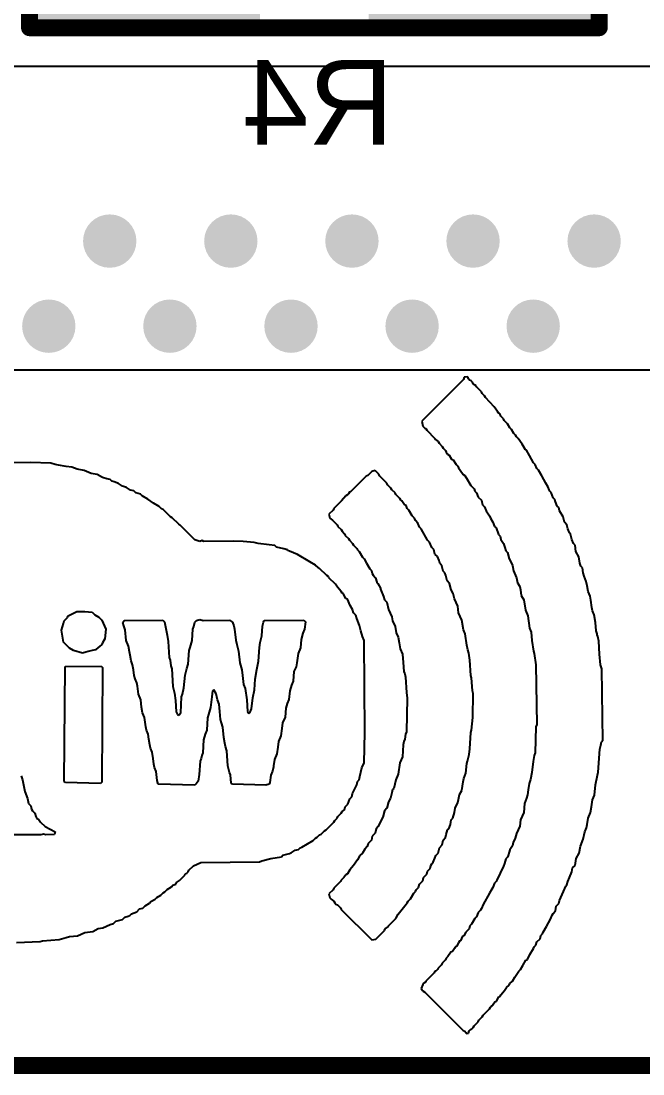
# Model space of a CAD drawing. Header units: millimetres. Extents: x -0.24 to 4.31, y -0.01 to 3.37.
# Drawn here: x 1.0029 to 1.1863, y -0.0065 to 0.304 of the extents above; entities that cross this region are included whole.
import ezdxf

# ---------------------------------------------------------------- set-up
doc = ezdxf.new("R2010")
doc.units = ezdxf.units.MM
doc.header["$MEASUREMENT"] = 0
for name, color, linetype in [('BottomLayer', 5, 'Continuous'), ('BottomOverlay', 54, 'Continuous'), ('BottomPaste', 16, 'Continuous'), ('BottomSolder', 6, 'Continuous'), ('Mechanical2', 216, 'Continuous'), ('MidLayer1', 16, 'Continuous'), ('MidLayer2', 76, 'Continuous'), ('TopLayer', 1, 'Continuous'), ('ViaHoleLayer', 16, 'Continuous')]:
    doc.layers.add(name, color=color, linetype=linetype)
doc.styles.add('Arial', font='', dxfattribs={"height": 0.2})
doc.styles.get('Arial').set_extended_font_data('Arial')

# ---------------------------------------------------------------- blocks, each defined once
blk = doc.blocks.new('R___1206_B_29')
at = {"layer": 'BottomLayer'}
for points in [[(-0.08, 0.035), (-0.02, 0.035), (-0.02, -0.035), (-0.08, -0.035)], [(0.02, 0.035), (0.08, 0.035), (0.08, -0.035), (0.02, -0.035)]]:
    blk.add_hatch(color=5, dxfattribs=at).paths.add_polyline_path(points)
at = {"layer": 'BottomPaste'}
for points in [[(-0.08, 0.035), (-0.02, 0.035), (-0.02, -0.035), (-0.08, -0.035)], [(0.02, 0.035), (0.08, 0.035), (0.08, -0.035), (0.02, -0.035)]]:
    blk.add_hatch(color=16, dxfattribs=at).paths.add_polyline_path(points)
at = {"layer": 'BottomSolder'}
for points in [[(-0.084, 0.039), (-0.016, 0.039), (-0.016, -0.039), (-0.084, -0.039)], [(0.016, 0.039), (0.084, 0.039), (0.084, -0.039), (0.016, -0.039)]]:
    blk.add_hatch(color=6, dxfattribs=at).paths.add_polyline_path(points)
at = {"layer": 'BottomOverlay', "const_width": 0.005}
for points in [[(-0.084, -0.039), (-0.084, 0.039)], [(-0.084, 0.039), (0.084, 0.039)], [(0.084, -0.039), (0.084, 0.039)], [(-0.084, -0.039), (0.084, -0.039)]]:
    blk.add_lwpolyline(points, dxfattribs=at)
at = {"layer": 'BottomOverlay', "const_width": 0.0025}
for points in [[(-0.08525, 0.039, 1), (-0.08275, 0.039, 1)], [(-0.08525, 0.039, 1), (-0.08275, 0.039, 1)], [(0.08275, 0.039, 1), (0.08525, 0.039, 1)], [(0.08275, 0.039, 1), (0.08525, 0.039, 1)], [(-0.08525, -0.039, 1), (-0.08275, -0.039, 1)], [(-0.08525, -0.039, 1), (-0.08275, -0.039, 1)], [(0.08275, -0.039, 1), (0.08525, -0.039, 1)], [(0.08275, -0.039, 1), (0.08525, -0.039, 1)]]:
    blk.add_lwpolyline(points, format="xyb", close=True, dxfattribs=at)

msp = doc.modelspace()

# ---------------------------------------------------------------- hatches: boundary and pattern name
at = {"layer": 'BottomLayer'}
h = msp.add_hatch(color=5, dxfattribs=at)
edge = h.paths.add_edge_path()
edge.add_arc((1.02908, 0.23909), 0.00787, 0, 360)
h = msp.add_hatch(color=5, dxfattribs=at)
edge = h.paths.add_edge_path()
edge.add_arc((1.06479, 0.23909), 0.00787, 0, 360)
h = msp.add_hatch(color=5, dxfattribs=at)
edge = h.paths.add_edge_path()
edge.add_arc((1.1005, 0.23909), 0.00787, 0, 360)
h = msp.add_hatch(color=5, dxfattribs=at)
edge = h.paths.add_edge_path()
edge.add_arc((1.13622, 0.23909), 0.00787, 0, 360)
h = msp.add_hatch(color=5, dxfattribs=at)
edge = h.paths.add_edge_path()
edge.add_arc((1.17193, 0.23909), 0.00787, 0, 360)
h = msp.add_hatch(color=5, dxfattribs=at)
edge = h.paths.add_edge_path()
edge.add_arc((1.01111, 0.214), 0.00787, 0, 360)
h = msp.add_hatch(color=5, dxfattribs=at)
edge = h.paths.add_edge_path()
edge.add_arc((1.04682, 0.214), 0.00787, 0, 360)
h = msp.add_hatch(color=5, dxfattribs=at)
edge = h.paths.add_edge_path()
edge.add_arc((1.08253, 0.214), 0.00787, 0, 360)
h = msp.add_hatch(color=5, dxfattribs=at)
edge = h.paths.add_edge_path()
edge.add_arc((1.11825, 0.214), 0.00787, 0, 360)
h = msp.add_hatch(color=5, dxfattribs=at)
edge = h.paths.add_edge_path()
edge.add_arc((1.15396, 0.214), 0.00787, 0, 360)
at = {"layer": 'MidLayer1'}
h = msp.add_hatch(color=16, dxfattribs=at)
edge = h.paths.add_edge_path()
edge.add_arc((1.02908, 0.23909), 0.00787, 0, 360)
h = msp.add_hatch(color=16, dxfattribs=at)
edge = h.paths.add_edge_path()
edge.add_arc((1.06479, 0.23909), 0.00787, 0, 360)
h = msp.add_hatch(color=16, dxfattribs=at)
edge = h.paths.add_edge_path()
edge.add_arc((1.1005, 0.23909), 0.00787, 0, 360)
h = msp.add_hatch(color=16, dxfattribs=at)
edge = h.paths.add_edge_path()
edge.add_arc((1.13622, 0.23909), 0.00787, 0, 360)
h = msp.add_hatch(color=16, dxfattribs=at)
edge = h.paths.add_edge_path()
edge.add_arc((1.17193, 0.23909), 0.00787, 0, 360)
h = msp.add_hatch(color=16, dxfattribs=at)
edge = h.paths.add_edge_path()
edge.add_arc((1.01111, 0.214), 0.00787, 0, 360)
h = msp.add_hatch(color=16, dxfattribs=at)
edge = h.paths.add_edge_path()
edge.add_arc((1.04682, 0.214), 0.00787, 0, 360)
h = msp.add_hatch(color=16, dxfattribs=at)
edge = h.paths.add_edge_path()
edge.add_arc((1.08253, 0.214), 0.00787, 0, 360)
h = msp.add_hatch(color=16, dxfattribs=at)
edge = h.paths.add_edge_path()
edge.add_arc((1.11825, 0.214), 0.00787, 0, 360)
h = msp.add_hatch(color=16, dxfattribs=at)
edge = h.paths.add_edge_path()
edge.add_arc((1.15396, 0.214), 0.00787, 0, 360)
at = {"layer": 'MidLayer2'}
h = msp.add_hatch(color=76, dxfattribs=at)
edge = h.paths.add_edge_path()
edge.add_arc((1.02908, 0.23909), 0.00787, 0, 360)
h = msp.add_hatch(color=76, dxfattribs=at)
edge = h.paths.add_edge_path()
edge.add_arc((1.06479, 0.23909), 0.00787, 0, 360)
h = msp.add_hatch(color=76, dxfattribs=at)
edge = h.paths.add_edge_path()
edge.add_arc((1.1005, 0.23909), 0.00787, 0, 360)
h = msp.add_hatch(color=76, dxfattribs=at)
edge = h.paths.add_edge_path()
edge.add_arc((1.13622, 0.23909), 0.00787, 0, 360)
h = msp.add_hatch(color=76, dxfattribs=at)
edge = h.paths.add_edge_path()
edge.add_arc((1.17193, 0.23909), 0.00787, 0, 360)
h = msp.add_hatch(color=76, dxfattribs=at)
edge = h.paths.add_edge_path()
edge.add_arc((1.01111, 0.214), 0.00787, 0, 360)
h = msp.add_hatch(color=76, dxfattribs=at)
edge = h.paths.add_edge_path()
edge.add_arc((1.04682, 0.214), 0.00787, 0, 360)
h = msp.add_hatch(color=76, dxfattribs=at)
edge = h.paths.add_edge_path()
edge.add_arc((1.08253, 0.214), 0.00787, 0, 360)
h = msp.add_hatch(color=76, dxfattribs=at)
edge = h.paths.add_edge_path()
edge.add_arc((1.11825, 0.214), 0.00787, 0, 360)
h = msp.add_hatch(color=76, dxfattribs=at)
edge = h.paths.add_edge_path()
edge.add_arc((1.15396, 0.214), 0.00787, 0, 360)
at = {"layer": 'TopLayer'}
h = msp.add_hatch(color=1, dxfattribs=at)
edge = h.paths.add_edge_path()
edge.add_arc((1.02908, 0.23909), 0.00787, 0, 360)
h = msp.add_hatch(color=1, dxfattribs=at)
edge = h.paths.add_edge_path()
edge.add_arc((1.06479, 0.23909), 0.00787, 0, 360)
h = msp.add_hatch(color=1, dxfattribs=at)
edge = h.paths.add_edge_path()
edge.add_arc((1.1005, 0.23909), 0.00787, 0, 360)
h = msp.add_hatch(color=1, dxfattribs=at)
edge = h.paths.add_edge_path()
edge.add_arc((1.13622, 0.23909), 0.00787, 0, 360)
h = msp.add_hatch(color=1, dxfattribs=at)
edge = h.paths.add_edge_path()
edge.add_arc((1.17193, 0.23909), 0.00787, 0, 360)
h = msp.add_hatch(color=1, dxfattribs=at)
edge = h.paths.add_edge_path()
edge.add_arc((1.01111, 0.214), 0.00787, 0, 360)
h = msp.add_hatch(color=1, dxfattribs=at)
edge = h.paths.add_edge_path()
edge.add_arc((1.04682, 0.214), 0.00787, 0, 360)
h = msp.add_hatch(color=1, dxfattribs=at)
edge = h.paths.add_edge_path()
edge.add_arc((1.08253, 0.214), 0.00787, 0, 360)
h = msp.add_hatch(color=1, dxfattribs=at)
edge = h.paths.add_edge_path()
edge.add_arc((1.11825, 0.214), 0.00787, 0, 360)
h = msp.add_hatch(color=1, dxfattribs=at)
edge = h.paths.add_edge_path()
edge.add_arc((1.15396, 0.214), 0.00787, 0, 360)
at = {"layer": 'ViaHoleLayer'}
h = msp.add_hatch(color=16, dxfattribs=at)
edge = h.paths.add_edge_path()
edge.add_arc((1.02908, 0.23909), 0.00394, 0, 360)
h = msp.add_hatch(color=16, dxfattribs=at)
edge = h.paths.add_edge_path()
edge.add_arc((1.06479, 0.23909), 0.00394, 0, 360)
h = msp.add_hatch(color=16, dxfattribs=at)
edge = h.paths.add_edge_path()
edge.add_arc((1.1005, 0.23909), 0.00394, 0, 360)
h = msp.add_hatch(color=16, dxfattribs=at)
edge = h.paths.add_edge_path()
edge.add_arc((1.13622, 0.23909), 0.00394, 0, 360)
h = msp.add_hatch(color=16, dxfattribs=at)
edge = h.paths.add_edge_path()
edge.add_arc((1.17193, 0.23909), 0.00394, 0, 360)
h = msp.add_hatch(color=16, dxfattribs=at)
edge = h.paths.add_edge_path()
edge.add_arc((1.01111, 0.214), 0.00394, 0, 360)
h = msp.add_hatch(color=16, dxfattribs=at)
edge = h.paths.add_edge_path()
edge.add_arc((1.04682, 0.214), 0.00394, 0, 360)
h = msp.add_hatch(color=16, dxfattribs=at)
edge = h.paths.add_edge_path()
edge.add_arc((1.08253, 0.214), 0.00394, 0, 360)
h = msp.add_hatch(color=16, dxfattribs=at)
edge = h.paths.add_edge_path()
edge.add_arc((1.11825, 0.214), 0.00394, 0, 360)
h = msp.add_hatch(color=16, dxfattribs=at)
edge = h.paths.add_edge_path()
edge.add_arc((1.15396, 0.214), 0.00394, 0, 360)

# ---------------------------------------------------------------- linework, layer by layer
at = {"layer": 'BottomLayer'}
for p, q in [((0.93586, 0.29071), (1.319, 0.29071)), ((1.19086, 0.201), (0.30861, 0.201))]:
    msp.add_line(p, q, dxfattribs=at)
at = {"layer": 'BottomOverlay'}
for p, q in [((1.13363, 0.19895), (1.13339, 0.19823)), ((1.13471, 0.19907), (1.13363, 0.19895)), ((1.13483, 0.19847), (1.13471, 0.19907)), ((1.13339, 0.19823), (1.12113, 0.18597)), ((1.13519, 0.19811), (1.13483, 0.19847)), ((1.13567, 0.19787), (1.13519, 0.19811)), ((1.13603, 0.19751), (1.13567, 0.19787)), ((1.13627, 0.19703), (1.13603, 0.19751)), ((1.13663, 0.19667), (1.13627, 0.19703)), ((1.13711, 0.19643), (1.13663, 0.19667)), ((1.13723, 0.19607), (1.13711, 0.19643)), ((1.13868, 0.19462), (1.13723, 0.19607)), ((1.13892, 0.19414), (1.13868, 0.19462)), ((1.13964, 0.19342), (1.13892, 0.19414)), ((1.13988, 0.19294), (1.13964, 0.19342)), ((1.1412, 0.19162), (1.13988, 0.19294)), ((1.1424, 0.19018), (1.1412, 0.19162)), ((1.14348, 0.18886), (1.1424, 0.19018)), ((1.14372, 0.18838), (1.14348, 0.18886)), ((1.14408, 0.18826), (1.14372, 0.18838)), ((1.14444, 0.18742), (1.14408, 0.18826)), ((1.14516, 0.18669), (1.14444, 0.18742)), ((1.1454, 0.18621), (1.14516, 0.18669)), ((1.12113, 0.18597), (1.12138, 0.18453)), ((1.12138, 0.18453), (1.12198, 0.18393)), ((1.12198, 0.18393), (1.12234, 0.18381)), ((1.12234, 0.18381), (1.12258, 0.18333)), ((1.12258, 0.18333), (1.12498, 0.18093)), ((1.14636, 0.18525), (1.1454, 0.18621)), ((1.14708, 0.18405), (1.14636, 0.18525)), ((1.14757, 0.18357), (1.14708, 0.18405)), ((1.14829, 0.18237), (1.14757, 0.18357)), ((1.12498, 0.18093), (1.1251, 0.18057)), ((1.1251, 0.18057), (1.12558, 0.18033)), ((1.12558, 0.18033), (1.12594, 0.17997)), ((1.14877, 0.18189), (1.14829, 0.18237)), ((1.14901, 0.18141), (1.14877, 0.18189)), ((1.14949, 0.18093), (1.14901, 0.18141)), ((1.15069, 0.17925), (1.14949, 0.18093)), ((1.12594, 0.17997), (1.12618, 0.17949)), ((1.12618, 0.17949), (1.12714, 0.17852)), ((1.12714, 0.17852), (1.12738, 0.17804)), ((1.12738, 0.17804), (1.1281, 0.17732)), ((1.1281, 0.17732), (1.12834, 0.17684)), ((1.15165, 0.17756), (1.15069, 0.17925)), ((1.15201, 0.17744), (1.15165, 0.17756)), ((1.15285, 0.17588), (1.15201, 0.17744)), ((1.12834, 0.17684), (1.1287, 0.17624)), ((1.1287, 0.17624), (1.12918, 0.176)), ((1.12918, 0.176), (1.1299, 0.1748)), ((1.1299, 0.1748), (1.13039, 0.17456)), ((1.13039, 0.17456), (1.13123, 0.17324)), ((1.15405, 0.17372), (1.15285, 0.17588)), ((1.00568, 0.17384), (0.99247, 0.1736)), ((1.01169, 0.1736), (1.00568, 0.17384)), ((1.01301, 0.17324), (1.01169, 0.1736)), ((1.01397, 0.173), (1.01301, 0.17324)), ((1.01625, 0.17264), (1.01397, 0.173)), ((1.01794, 0.1724), (1.01625, 0.17264)), ((1.0195, 0.1718), (1.01794, 0.1724)), ((1.02154, 0.17144), (1.0195, 0.1718)), ((1.02358, 0.1706), (1.02154, 0.17144)), ((1.10636, 0.1712), (1.10516, 0.17)), ((1.10732, 0.17144), (1.10636, 0.1712)), ((1.1084, 0.17036), (1.10732, 0.17144)), ((1.13123, 0.17324), (1.13171, 0.17276)), ((1.13171, 0.17276), (1.13195, 0.17228)), ((1.13195, 0.17228), (1.13315, 0.1706)), ((1.15453, 0.17324), (1.15405, 0.17372)), ((1.15501, 0.17204), (1.15453, 0.17324)), ((1.15549, 0.17156), (1.15501, 0.17204)), ((1.15646, 0.16987), (1.15549, 0.17156)), ((1.02538, 0.17024), (1.02358, 0.1706)), ((1.02695, 0.16939), (1.02538, 0.17024)), ((1.02827, 0.16903), (1.02695, 0.16939)), ((1.02923, 0.16879), (1.02827, 0.16903)), ((1.02971, 0.16831), (1.02923, 0.16879)), ((1.03043, 0.16807), (1.02971, 0.16831)), ((1.03163, 0.16759), (1.03043, 0.16807)), ((1.10468, 0.16975), (1.10011, 0.16519)), ((1.10516, 0.17), (1.10468, 0.16975)), ((1.10864, 0.16987), (1.1084, 0.17036)), ((1.1108, 0.16771), (1.10864, 0.16987)), ((1.11104, 0.16723), (1.1108, 0.16771)), ((1.13315, 0.1706), (1.13327, 0.17024)), ((1.13327, 0.17024), (1.13375, 0.17)), ((1.13375, 0.17), (1.13459, 0.16867)), ((1.13459, 0.16867), (1.13531, 0.16747)), ((1.15766, 0.16771), (1.15646, 0.16987)), ((1.15838, 0.16651), (1.15766, 0.16771)), ((1.03283, 0.16687), (1.03163, 0.16759)), ((1.03403, 0.16639), (1.03283, 0.16687)), ((1.03524, 0.16567), (1.03403, 0.16639)), ((1.0362, 0.16543), (1.03524, 0.16567)), ((1.0368, 0.16483), (1.0362, 0.16543)), ((1.03812, 0.16447), (1.0368, 0.16483)), ((1.09951, 0.16459), (1.09915, 0.16423)), ((1.09975, 0.16507), (1.09951, 0.16459)), ((1.10011, 0.16519), (1.09975, 0.16507)), ((1.112, 0.16627), (1.11104, 0.16723)), ((1.11224, 0.16579), (1.112, 0.16627)), ((1.11321, 0.16483), (1.11224, 0.16579)), ((1.11345, 0.16435), (1.11321, 0.16483)), ((1.13531, 0.16747), (1.13555, 0.16699)), ((1.13555, 0.16699), (1.13651, 0.16603)), ((1.13651, 0.16603), (1.13675, 0.16531)), ((1.13675, 0.16531), (1.13723, 0.16483)), ((1.13723, 0.16483), (1.13771, 0.16363)), ((1.15862, 0.16579), (1.15838, 0.16651)), ((1.15886, 0.16531), (1.15862, 0.16579)), ((1.15922, 0.16495), (1.15886, 0.16531)), ((1.15982, 0.16339), (1.15922, 0.16495)), ((1.0386, 0.16399), (1.03812, 0.16447)), ((1.04028, 0.16303), (1.0386, 0.16399)), ((1.04196, 0.16183), (1.04028, 0.16303)), ((1.04365, 0.16086), (1.04196, 0.16183)), ((1.09747, 0.16255), (1.09518, 0.16026)), ((1.09867, 0.16399), (1.09747, 0.16255)), ((1.09915, 0.16423), (1.09867, 0.16399)), ((1.11465, 0.16315), (1.11345, 0.16435)), ((1.11489, 0.16267), (1.11465, 0.16315)), ((1.11525, 0.16255), (1.11489, 0.16267)), ((1.11597, 0.16135), (1.11525, 0.16255)), ((1.13771, 0.16363), (1.13868, 0.16267)), ((1.13868, 0.16267), (1.13904, 0.16135)), ((1.1603, 0.16291), (1.15982, 0.16339)), ((1.16054, 0.16219), (1.1603, 0.16291)), ((1.16102, 0.16098), (1.16054, 0.16219)), ((1.04437, 0.16014), (1.04365, 0.16086)), ((1.04485, 0.1599), (1.04437, 0.16014)), ((1.04701, 0.15774), (1.04485, 0.1599)), ((1.09494, 0.15978), (1.09374, 0.15858)), ((1.09374, 0.15858), (1.09398, 0.15738)), ((1.09518, 0.16026), (1.09494, 0.15978)), ((1.11645, 0.1611), (1.11597, 0.16135)), ((1.11681, 0.16026), (1.11645, 0.1611)), ((1.11729, 0.15978), (1.11681, 0.16026)), ((1.11825, 0.1581), (1.11729, 0.15978)), ((1.13904, 0.16135), (1.13964, 0.16074)), ((1.13964, 0.16074), (1.14012, 0.15954)), ((1.14012, 0.15954), (1.14108, 0.1581)), ((1.1615, 0.1605), (1.16102, 0.16098)), ((1.16174, 0.15954), (1.1615, 0.1605)), ((1.16282, 0.15774), (1.16174, 0.15954)), ((1.04749, 0.1575), (1.04701, 0.15774)), ((1.04941, 0.15558), (1.04749, 0.1575)), ((1.04989, 0.15534), (1.04941, 0.15558)), ((1.05422, 0.15101), (1.04989, 0.15534)), ((1.09398, 0.15738), (1.09482, 0.15678)), ((1.09482, 0.15678), (1.09615, 0.15546)), ((1.09615, 0.15546), (1.09639, 0.15498)), ((1.11897, 0.15738), (1.11825, 0.1581)), ((1.11921, 0.15666), (1.11897, 0.15738)), ((1.11993, 0.15594), (1.11921, 0.15666)), ((1.12041, 0.15474), (1.11993, 0.15594)), ((1.14108, 0.1581), (1.14132, 0.15738)), ((1.14132, 0.15738), (1.14204, 0.15618)), ((1.14204, 0.15618), (1.14252, 0.15498)), ((1.16318, 0.15618), (1.16282, 0.15774)), ((1.1639, 0.15546), (1.16318, 0.15618)), ((1.16414, 0.15426), (1.1639, 0.15546)), ((1.09639, 0.15498), (1.09735, 0.15402)), ((1.09735, 0.15402), (1.09759, 0.15354)), ((1.09759, 0.15354), (1.09831, 0.15282)), ((1.09831, 0.15282), (1.09855, 0.15233)), ((1.09855, 0.15233), (1.09951, 0.15137)), ((1.12089, 0.15426), (1.12041, 0.15474)), ((1.12282, 0.15089), (1.12089, 0.15426)), ((1.14252, 0.15498), (1.143, 0.1545)), ((1.143, 0.1545), (1.14372, 0.15257)), ((1.14372, 0.15257), (1.1442, 0.15209)), ((1.16463, 0.15306), (1.16414, 0.15426)), ((1.16499, 0.1527), (1.16463, 0.15306)), ((1.16535, 0.15113), (1.16499, 0.1527)), ((1.05566, 0.15053), (1.05422, 0.15101)), ((1.05638, 0.15077), (1.05566, 0.15053)), ((1.05686, 0.15053), (1.05638, 0.15077)), ((1.06563, 0.15065), (1.05686, 0.15053)), ((1.06839, 0.15053), (1.06563, 0.15065)), ((1.07164, 0.15017), (1.06839, 0.15053)), ((1.07284, 0.14993), (1.07164, 0.15017)), ((1.07608, 0.14957), (1.07284, 0.14993)), ((1.07776, 0.14933), (1.07608, 0.14957)), ((1.07825, 0.14885), (1.07776, 0.14933)), ((1.09951, 0.15137), (1.09975, 0.15089)), ((1.09975, 0.15089), (1.10071, 0.14993)), ((1.10071, 0.14993), (1.10095, 0.14945)), ((1.10095, 0.14945), (1.10191, 0.14849)), ((1.12342, 0.15029), (1.12282, 0.15089)), ((1.12402, 0.14873), (1.12342, 0.15029)), ((1.1442, 0.15209), (1.14444, 0.15113)), ((1.14444, 0.15113), (1.14516, 0.14993)), ((1.14516, 0.14993), (1.14564, 0.14873)), ((1.16583, 0.14993), (1.16535, 0.15113)), ((1.16631, 0.14945), (1.16583, 0.14993)), ((1.16655, 0.14753), (1.16631, 0.14945)), ((1.08041, 0.14837), (1.07825, 0.14885)), ((1.08149, 0.14801), (1.08041, 0.14837)), ((1.08161, 0.14789), (1.08149, 0.14801)), ((1.08209, 0.14765), (1.08161, 0.14789)), ((1.08449, 0.14669), (1.08209, 0.14765)), ((1.0881, 0.14453), (1.08449, 0.14669)), ((1.10191, 0.14849), (1.10215, 0.14801)), ((1.10215, 0.14801), (1.10263, 0.14753)), ((1.10263, 0.14753), (1.10359, 0.14585)), ((1.12462, 0.14813), (1.12402, 0.14873)), ((1.12498, 0.14681), (1.12462, 0.14813)), ((1.1257, 0.14609), (1.12498, 0.14681)), ((1.12618, 0.14489), (1.1257, 0.14609)), ((1.14564, 0.14873), (1.14588, 0.14777)), ((1.14588, 0.14777), (1.14636, 0.14729)), ((1.14636, 0.14729), (1.14684, 0.14537)), ((1.16739, 0.14597), (1.16655, 0.14753)), ((1.16775, 0.14417), (1.16739, 0.14597)), ((1.08978, 0.14356), (1.0881, 0.14453)), ((1.0905, 0.14284), (1.08978, 0.14356)), ((1.09098, 0.1426), (1.0905, 0.14284)), ((1.10359, 0.14585), (1.10407, 0.14537)), ((1.10407, 0.14537), (1.1048, 0.14417)), ((1.1048, 0.14417), (1.10576, 0.14248)), ((1.12642, 0.14417), (1.12618, 0.14489)), ((1.12702, 0.14332), (1.12642, 0.14417)), ((1.12738, 0.14176), (1.12702, 0.14332)), ((1.14684, 0.14537), (1.14757, 0.14417)), ((1.14757, 0.14417), (1.14781, 0.14344)), ((1.14781, 0.14344), (1.14817, 0.14188)), ((1.16799, 0.1432), (1.16775, 0.14417)), ((1.16847, 0.14272), (1.16799, 0.1432)), ((1.09314, 0.14044), (1.09098, 0.1426)), ((1.09362, 0.1402), (1.09314, 0.14044)), ((1.09374, 0.13984), (1.09362, 0.1402)), ((1.09567, 0.13792), (1.09374, 0.13984)), ((1.10576, 0.14248), (1.10624, 0.142)), ((1.10624, 0.142), (1.10648, 0.14104)), ((1.10648, 0.14104), (1.10672, 0.14056)), ((1.10672, 0.14056), (1.10744, 0.13984)), ((1.10744, 0.13984), (1.1078, 0.13852)), ((1.12786, 0.14128), (1.12738, 0.14176)), ((1.12822, 0.14044), (1.12786, 0.14128)), ((1.12858, 0.13888), (1.12822, 0.14044)), ((1.14817, 0.14188), (1.14901, 0.13984)), ((1.14901, 0.13984), (1.14937, 0.13828)), ((1.16871, 0.14128), (1.16847, 0.14272)), ((1.16895, 0.14032), (1.16871, 0.14128)), ((1.16955, 0.13876), (1.16895, 0.14032)), ((1.09627, 0.13708), (1.09567, 0.13792)), ((1.09735, 0.13576), (1.09627, 0.13708)), ((1.1078, 0.13852), (1.10816, 0.13816)), ((1.10816, 0.13816), (1.10888, 0.13672)), ((1.10888, 0.13672), (1.10888, 0.13648)), ((1.1293, 0.13816), (1.12858, 0.13888)), ((1.12978, 0.13624), (1.1293, 0.13816)), ((1.14937, 0.13828), (1.14997, 0.1372)), ((1.14997, 0.1372), (1.15021, 0.13624)), ((1.16991, 0.13744), (1.16955, 0.13876)), ((1.17015, 0.13576), (1.16991, 0.13744)), ((1.09759, 0.13528), (1.09735, 0.13576)), ((1.09795, 0.13515), (1.09759, 0.13528)), ((1.09867, 0.13371), (1.09795, 0.13515)), ((1.09915, 0.13347), (1.09867, 0.13371)), ((1.10888, 0.13648), (1.10984, 0.13431)), ((1.10984, 0.13431), (1.11008, 0.13335)), ((1.13039, 0.13515), (1.12978, 0.13624)), ((1.13075, 0.13359), (1.13039, 0.13515)), ((1.13171, 0.13143), (1.13075, 0.13359)), ((1.15021, 0.13624), (1.15045, 0.13455)), ((1.15045, 0.13455), (1.15117, 0.13335)), ((1.17075, 0.13443), (1.17015, 0.13576)), ((1.17099, 0.13323), (1.17075, 0.13443)), ((1.09999, 0.13167), (1.09915, 0.13347)), ((1.10071, 0.13047), (1.09999, 0.13167)), ((1.10095, 0.12951), (1.10071, 0.13047)), ((1.11008, 0.13335), (1.1108, 0.13263)), ((1.1108, 0.13263), (1.11128, 0.13047)), ((1.11128, 0.13047), (1.11224, 0.12831)), ((1.13195, 0.12951), (1.13171, 0.13143)), ((1.15117, 0.13335), (1.15165, 0.13023)), ((1.17123, 0.13107), (1.17099, 0.13323)), ((1.17147, 0.13011), (1.17123, 0.13107)), ((1.01565, 0.12711), (1.01661, 0.12807)), ((1.01661, 0.12807), (1.01685, 0.12855)), ((1.01685, 0.12855), (1.01938, 0.12987)), ((1.01938, 0.12987), (1.02178, 0.12987)), ((1.02178, 0.12987), (1.02394, 0.12963)), ((1.02394, 0.12963), (1.02466, 0.12891)), ((1.02466, 0.12891), (1.02586, 0.12819)), ((1.02586, 0.12819), (1.02671, 0.12735)), ((1.02671, 0.12735), (1.02791, 0.1247)), ((1.03331, 0.12723), (1.04473, 0.12735)), ((1.04473, 0.12735), (1.04521, 0.12687)), ((1.0547, 0.12723), (1.05566, 0.12747)), ((1.05566, 0.12747), (1.05662, 0.12723)), ((1.05662, 0.12723), (1.06443, 0.12735)), ((1.06443, 0.12735), (1.06527, 0.12675)), ((1.07464, 0.12723), (1.08629, 0.12735)), ((1.08629, 0.12735), (1.08678, 0.12687)), ((1.10167, 0.12879), (1.10095, 0.12951)), ((1.10191, 0.12783), (1.10167, 0.12879)), ((1.10275, 0.12578), (1.10191, 0.12783)), ((1.11224, 0.12831), (1.11248, 0.12711)), ((1.13291, 0.12735), (1.13195, 0.12951)), ((1.13339, 0.12446), (1.13291, 0.12735)), ((1.15165, 0.13023), (1.15237, 0.12855)), ((1.15237, 0.12855), (1.15285, 0.12494)), ((1.17195, 0.12891), (1.17147, 0.13011)), ((1.17231, 0.12662), (1.17195, 0.12891)), ((1.01481, 0.12434), (1.01541, 0.12638)), ((1.01541, 0.12086), (1.01481, 0.12434)), ((1.01541, 0.12638), (1.01565, 0.12711)), ((1.02791, 0.1247), (1.02767, 0.12182)), ((1.03295, 0.12662), (1.03331, 0.12723)), ((1.03319, 0.12566), (1.03295, 0.12662)), ((1.03367, 0.12446), (1.03319, 0.12566)), ((1.03391, 0.12134), (1.03367, 0.12446)), ((1.04521, 0.12687), (1.04605, 0.1229)), ((1.05338, 0.12134), (1.05362, 0.1247)), ((1.05362, 0.1247), (1.05386, 0.12542)), ((1.05386, 0.12542), (1.05422, 0.12675)), ((1.05422, 0.12675), (1.0547, 0.12723)), ((1.06527, 0.12675), (1.06563, 0.12566)), ((1.06563, 0.12566), (1.06587, 0.1247)), ((1.06587, 0.1247), (1.06623, 0.12146)), ((1.07392, 0.12266), (1.07416, 0.12554)), ((1.07416, 0.12554), (1.0744, 0.12675)), ((1.0744, 0.12675), (1.07464, 0.12723)), ((1.08653, 0.1247), (1.08605, 0.1235)), ((1.08678, 0.12687), (1.08653, 0.1247)), ((1.10311, 0.12422), (1.10275, 0.12578)), ((1.10359, 0.12254), (1.10311, 0.12422)), ((1.11248, 0.12711), (1.11321, 0.12542)), ((1.11321, 0.12542), (1.11357, 0.12362)), ((1.13387, 0.12326), (1.13339, 0.12446)), ((1.15285, 0.12494), (1.15333, 0.12374)), ((1.17255, 0.12422), (1.17231, 0.12662)), ((1.17279, 0.12326), (1.17255, 0.12422)), ((1.02767, 0.12182), (1.02695, 0.12062)), ((1.03463, 0.11966), (1.03391, 0.12134)), ((1.04605, 0.1229), (1.04629, 0.12098)), ((1.05278, 0.1193), (1.05338, 0.12134)), ((1.06623, 0.12146), (1.06659, 0.12014)), ((1.07344, 0.12074), (1.07392, 0.12266)), ((1.08557, 0.12158), (1.08533, 0.11918)), ((1.08605, 0.1235), (1.08557, 0.12158)), ((1.10407, 0.12134), (1.10359, 0.12254)), ((1.10432, 0.09419), (1.10407, 0.12134)), ((1.11357, 0.12362), (1.11417, 0.1223)), ((1.11417, 0.1223), (1.11441, 0.12062)), ((1.13435, 0.1199), (1.13387, 0.12326)), ((1.15333, 0.12374), (1.15357, 0.12134)), ((1.15357, 0.12134), (1.15405, 0.11822)), ((1.17279, 0.12302), (1.17279, 0.12326)), ((1.17303, 0.12254), (1.17279, 0.12302)), ((1.17328, 0.1211), (1.17303, 0.12254)), ((1.17352, 0.11725), (1.17328, 0.1211)), ((1.01721, 0.11906), (1.01541, 0.12086)), ((1.01842, 0.11834), (1.01721, 0.11906)), ((1.02106, 0.11761), (1.01842, 0.11834)), ((1.02274, 0.1181), (1.02202, 0.11785)), ((1.02394, 0.11834), (1.02274, 0.1181)), ((1.0249, 0.11858), (1.02394, 0.11834)), ((1.02562, 0.1193), (1.0249, 0.11858)), ((1.0261, 0.11954), (1.02562, 0.1193)), ((1.02671, 0.12014), (1.0261, 0.11954)), ((1.02695, 0.12062), (1.02671, 0.12014)), ((1.03487, 0.11797), (1.03463, 0.11966)), ((1.03512, 0.11701), (1.03487, 0.11797)), ((1.04629, 0.12098), (1.04665, 0.11629)), ((1.05218, 0.11437), (1.05254, 0.11834)), ((1.05254, 0.11834), (1.05278, 0.1193)), ((1.06659, 0.12014), (1.06707, 0.11822)), ((1.06707, 0.11822), (1.06743, 0.11473)), ((1.07296, 0.11521), (1.0732, 0.1193)), ((1.0732, 0.1193), (1.07344, 0.12074)), ((1.08533, 0.11918), (1.08461, 0.11749)), ((1.11441, 0.12062), (1.11477, 0.11882)), ((1.11477, 0.11882), (1.11537, 0.11725)), ((1.13471, 0.11858), (1.13435, 0.1199)), ((1.13495, 0.11761), (1.13471, 0.11858)), ((1.15405, 0.11822), (1.15429, 0.11749)), ((1.02202, 0.11785), (1.02106, 0.11761)), ((1.03536, 0.11533), (1.03512, 0.11701)), ((1.03584, 0.11413), (1.03536, 0.11533)), ((1.04665, 0.11629), (1.04689, 0.11557)), ((1.04689, 0.11557), (1.04713, 0.11389)), ((1.07248, 0.11281), (1.07296, 0.11521)), ((1.08461, 0.11749), (1.08425, 0.11473)), ((1.11537, 0.11725), (1.11561, 0.11485)), ((1.13531, 0.11557), (1.13495, 0.11761)), ((1.13555, 0.11101), (1.13531, 0.11557)), ((1.15429, 0.11749), (1.15477, 0.11413)), ((1.17376, 0.11413), (1.17352, 0.11725)), ((1.01565, 0.07977), (1.01589, 0.11365)), ((1.01589, 0.11365), (1.02659, 0.11377)), ((1.02659, 0.11377), (1.02695, 0.11341)), ((1.02695, 0.11341), (1.02671, 0.07953)), ((1.03608, 0.11269), (1.03584, 0.11413)), ((1.03632, 0.11101), (1.03608, 0.11269)), ((1.04713, 0.11389), (1.04737, 0.11293)), ((1.04737, 0.11293), (1.04773, 0.10776)), ((1.05133, 0.11113), (1.05181, 0.11305)), ((1.05181, 0.11305), (1.05218, 0.11437)), ((1.06743, 0.11473), (1.06803, 0.11269)), ((1.06803, 0.11269), (1.06827, 0.11101)), ((1.072, 0.10993), (1.07248, 0.11281)), ((1.08341, 0.11221), (1.08317, 0.10933)), ((1.08401, 0.11353), (1.08341, 0.11221)), ((1.08425, 0.11473), (1.08401, 0.11353)), ((1.11561, 0.11485), (1.11585, 0.11221)), ((1.11585, 0.11221), (1.11609, 0.11149)), ((1.15477, 0.11413), (1.15501, 0.09659)), ((1.17424, 0.11293), (1.17376, 0.11413)), ((1.17448, 0.09178), (1.17424, 0.11293)), ((1.03656, 0.11005), (1.03632, 0.11101)), ((1.03704, 0.10884), (1.03656, 0.11005)), ((1.03728, 0.10788), (1.03704, 0.10884)), ((1.05097, 0.1074), (1.05133, 0.11113)), ((1.06827, 0.11101), (1.06851, 0.10836)), ((1.07176, 0.1068), (1.072, 0.10993)), ((1.08317, 0.10933), (1.08269, 0.10812)), ((1.11609, 0.11149), (1.11633, 0.11053)), ((1.11633, 0.11053), (1.11657, 0.10596)), ((1.13579, 0.11029), (1.13555, 0.11101)), ((1.13603, 0.10644), (1.13579, 0.11029)), ((1.03752, 0.10548), (1.03728, 0.10788)), ((1.04773, 0.10776), (1.04821, 0.10584)), ((1.04821, 0.10584), (1.04845, 0.10368)), ((1.05049, 0.10548), (1.05097, 0.1074)), ((1.05938, 0.10644), (1.05914, 0.10476)), ((1.05974, 0.1068), (1.05938, 0.10644)), ((1.06046, 0.1056), (1.05974, 0.1068)), ((1.06082, 0.1038), (1.06046, 0.1056)), ((1.06851, 0.10836), (1.06899, 0.10716)), ((1.06899, 0.10716), (1.06947, 0.1038)), ((1.07128, 0.1044), (1.07176, 0.1068)), ((1.08221, 0.10644), (1.08185, 0.10392)), ((1.08269, 0.10812), (1.08221, 0.10644)), ((1.11657, 0.10596), (1.11681, 0.10428)), ((1.13627, 0.10572), (1.13603, 0.10644)), ((1.13615, 0.09863), (1.13627, 0.10572)), ((1.03824, 0.1038), (1.03752, 0.10548)), ((1.03848, 0.10164), (1.03824, 0.1038)), ((1.04845, 0.10368), (1.04869, 0.10031)), ((1.05001, 0.09995), (1.05025, 0.10476)), ((1.05025, 0.10476), (1.05049, 0.10548)), ((1.05914, 0.10476), (1.05878, 0.10152)), ((1.06131, 0.1026), (1.06082, 0.1038)), ((1.06155, 0.10043), (1.06131, 0.1026)), ((1.06947, 0.1038), (1.06972, 0.10043)), ((1.07092, 0.10116), (1.07128, 0.1044)), ((1.08137, 0.10272), (1.08101, 0.1014)), ((1.08185, 0.10392), (1.08137, 0.10272)), ((1.11681, 0.10428), (1.11657, 0.09443)), ((1.03872, 0.09995), (1.03848, 0.10164)), ((1.03932, 0.09863), (1.03872, 0.09995)), ((1.04869, 0.10031), (1.04905, 0.09947)), ((1.04905, 0.09947), (1.04941, 0.09935)), ((1.04941, 0.09935), (1.05001, 0.09995)), ((1.05818, 0.09947), (1.05794, 0.09851)), ((1.05878, 0.10152), (1.05818, 0.09947)), ((1.06179, 0.09803), (1.06155, 0.10043)), ((1.06972, 0.10043), (1.07008, 0.09983)), ((1.07008, 0.09983), (1.07044, 0.09995)), ((1.07044, 0.09995), (1.07092, 0.10116)), ((1.08101, 0.1014), (1.08077, 0.09875)), ((1.03968, 0.09587), (1.03932, 0.09863)), ((1.05794, 0.09851), (1.0577, 0.09491)), ((1.06203, 0.09707), (1.06179, 0.09803)), ((1.06239, 0.09575), (1.06203, 0.09707)), ((1.08005, 0.09707), (1.07981, 0.09539)), ((1.08077, 0.09875), (1.08005, 0.09707)), ((1.13579, 0.09491), (1.13615, 0.09863)), ((1.15501, 0.09659), (1.15477, 0.09587)), ((1.03992, 0.09491), (1.03968, 0.09587)), ((1.0404, 0.09371), (1.03992, 0.09491)), ((1.04064, 0.09227), (1.0404, 0.09371)), ((1.05722, 0.09371), (1.05674, 0.09202)), ((1.0577, 0.09491), (1.05722, 0.09371)), ((1.06275, 0.09275), (1.06239, 0.09575)), ((1.07957, 0.09323), (1.07885, 0.09154)), ((1.07981, 0.09539), (1.07957, 0.09323)), ((1.10407, 0.0853), (1.10432, 0.09419)), ((1.11633, 0.09371), (1.11609, 0.09227)), ((1.11657, 0.09443), (1.11633, 0.09371)), ((1.13531, 0.08938), (1.13555, 0.09419)), ((1.13555, 0.09419), (1.13579, 0.09491)), ((1.15477, 0.09587), (1.15453, 0.08818)), ((1.04088, 0.09058), (1.04064, 0.09227)), ((1.04112, 0.08962), (1.04088, 0.09058)), ((1.05674, 0.09202), (1.0565, 0.08818)), ((1.06299, 0.09106), (1.06275, 0.09275)), ((1.06323, 0.0901), (1.06299, 0.09106)), ((1.06359, 0.08878), (1.06323, 0.0901)), ((1.07885, 0.09154), (1.07861, 0.08986)), ((1.11561, 0.09058), (1.11537, 0.08698)), ((1.11585, 0.09154), (1.11561, 0.09058)), ((1.11609, 0.09227), (1.11585, 0.09154)), ((1.17364, 0.08926), (1.17388, 0.09046)), ((1.17388, 0.09046), (1.17412, 0.09142)), ((1.17412, 0.09142), (1.17448, 0.09178)), ((1.0416, 0.08842), (1.04112, 0.08962)), ((1.04184, 0.0865), (1.0416, 0.08842)), ((1.05626, 0.08746), (1.05602, 0.0865)), ((1.0565, 0.08818), (1.05626, 0.08746)), ((1.06395, 0.08434), (1.06359, 0.08878)), ((1.07837, 0.08794), (1.07764, 0.08626)), ((1.07861, 0.08986), (1.07837, 0.08794)), ((1.11537, 0.08698), (1.11465, 0.0853)), ((1.13459, 0.08578), (1.13507, 0.0877)), ((1.13507, 0.0877), (1.13531, 0.08938)), ((1.15429, 0.08746), (1.15393, 0.08566)), ((1.15453, 0.08818), (1.15429, 0.08746)), ((1.17315, 0.08253), (1.17364, 0.08926)), ((1.04208, 0.08482), (1.04184, 0.0865)), ((1.04232, 0.08386), (1.04208, 0.08482)), ((1.0428, 0.08265), (1.04232, 0.08386)), ((1.05578, 0.08578), (1.05542, 0.08181)), ((1.05602, 0.0865), (1.05578, 0.08578)), ((1.06443, 0.08241), (1.06395, 0.08434)), ((1.0774, 0.0841), (1.07704, 0.08277)), ((1.07764, 0.08626), (1.0774, 0.08434)), ((1.0774, 0.08434), (1.0774, 0.0841)), ((1.10347, 0.08374), (1.10407, 0.0853)), ((1.11465, 0.0853), (1.11417, 0.08193)), ((1.13411, 0.08217), (1.13435, 0.08506)), ((1.13435, 0.08506), (1.13459, 0.08578)), ((1.15393, 0.08566), (1.15357, 0.08241)), ((1.00292, 0.08145), (1.0034, 0.08025)), ((1.04304, 0.08001), (1.0428, 0.08265)), ((1.05542, 0.08181), (1.05518, 0.07989)), ((1.06467, 0.08169), (1.06443, 0.08241)), ((1.06491, 0.07929), (1.06467, 0.08169)), ((1.07656, 0.08157), (1.07632, 0.07941)), ((1.07704, 0.08277), (1.07656, 0.08157)), ((1.10263, 0.08025), (1.10287, 0.08121)), ((1.10287, 0.08121), (1.10347, 0.08374)), ((1.11417, 0.08193), (1.11345, 0.08025)), ((1.13351, 0.08061), (1.13411, 0.08217)), ((1.15357, 0.08241), (1.15321, 0.08037)), ((1.17231, 0.07881), (1.17291, 0.08157)), ((1.17291, 0.08157), (1.17315, 0.08253)), ((1.0034, 0.08025), (1.004, 0.07677)), ((1.01601, 0.07941), (1.01565, 0.07977)), ((1.02635, 0.07917), (1.01601, 0.07941)), ((1.02647, 0.07929), (1.02635, 0.07917)), ((1.02671, 0.07953), (1.02647, 0.07929)), ((1.0434, 0.07893), (1.04304, 0.08001)), ((1.05422, 0.07869), (1.0434, 0.07893)), ((1.05458, 0.07905), (1.05422, 0.07869)), ((1.05518, 0.07989), (1.05458, 0.07905)), ((1.06527, 0.07893), (1.06491, 0.07929)), ((1.07512, 0.07869), (1.06527, 0.07893)), ((1.07608, 0.07893), (1.07512, 0.07869)), ((1.07632, 0.07941), (1.07608, 0.07893)), ((1.10071, 0.07617), (1.10191, 0.07881)), ((1.10191, 0.07881), (1.10215, 0.07977)), ((1.10215, 0.07977), (1.10263, 0.08025)), ((1.11285, 0.07773), (1.11248, 0.07737)), ((1.11345, 0.08025), (1.11285, 0.07773)), ((1.13291, 0.07713), (1.13327, 0.07965)), ((1.13327, 0.07965), (1.13351, 0.08061)), ((1.15273, 0.07917), (1.15249, 0.07725)), ((1.15321, 0.08037), (1.15273, 0.07917)), ((1.17207, 0.07569), (1.17231, 0.07881)), ((1.004, 0.07677), (1.00484, 0.07472)), ((1.00484, 0.07472), (1.00508, 0.07328)), ((1.09927, 0.07304), (1.09987, 0.0746)), ((1.09987, 0.0746), (1.10047, 0.07521)), ((1.10047, 0.07521), (1.10071, 0.07617)), ((1.11188, 0.07485), (1.11128, 0.07376)), ((1.11224, 0.07641), (1.11188, 0.07485)), ((1.11248, 0.07737), (1.11224, 0.07641)), ((1.13195, 0.07448), (1.13219, 0.07593)), ((1.13219, 0.07593), (1.13291, 0.07713)), ((1.15201, 0.07485), (1.15141, 0.07328)), ((1.15225, 0.07581), (1.15201, 0.07485)), ((1.15249, 0.07725), (1.15225, 0.07581)), ((1.17147, 0.07436), (1.17207, 0.07569)), ((1.00508, 0.07328), (1.0058, 0.07256)), ((1.0058, 0.07256), (1.00604, 0.0716)), ((1.00604, 0.0716), (1.00628, 0.07112)), ((1.09831, 0.07136), (1.09855, 0.07232)), ((1.09855, 0.07232), (1.09927, 0.07304)), ((1.1108, 0.07184), (1.11008, 0.07112)), ((1.11128, 0.07376), (1.1108, 0.07184)), ((1.13075, 0.07064), (1.13099, 0.07184)), ((1.13099, 0.07184), (1.13171, 0.07352)), ((1.13171, 0.07352), (1.13195, 0.07448)), ((1.15141, 0.07328), (1.15117, 0.07064)), ((1.17087, 0.07064), (1.17111, 0.07232)), ((1.17111, 0.07232), (1.17147, 0.07436)), ((1.00628, 0.07112), (1.007, 0.0704)), ((1.007, 0.0704), (1.00724, 0.06944)), ((1.00724, 0.06944), (1.0076, 0.06884)), ((1.0076, 0.06884), (1.00808, 0.0686)), ((1.00808, 0.0686), (1.00868, 0.06776)), ((1.09543, 0.06824), (1.09615, 0.06896)), ((1.09615, 0.06896), (1.09639, 0.06944)), ((1.09639, 0.06944), (1.09735, 0.0704)), ((1.09735, 0.0704), (1.09759, 0.07088)), ((1.09759, 0.07088), (1.09831, 0.07136)), ((1.1096, 0.0692), (1.10888, 0.068)), ((1.11008, 0.07112), (1.1096, 0.0692)), ((1.12954, 0.06704), (1.12978, 0.06848)), ((1.12978, 0.06848), (1.13027, 0.06896)), ((1.13027, 0.06896), (1.13075, 0.07064)), ((1.15021, 0.06848), (1.14997, 0.06656)), ((1.15117, 0.07064), (1.15021, 0.06848)), ((1.16991, 0.06704), (1.17015, 0.06896)), ((1.17015, 0.06896), (1.17087, 0.07064)), ((1.00868, 0.06776), (1.01001, 0.06644)), ((1.01001, 0.06644), (1.01301, 0.06487)), ((1.09146, 0.06427), (1.09242, 0.06523)), ((1.09242, 0.06523), (1.0929, 0.06547)), ((1.0929, 0.06547), (1.09518, 0.06776)), ((1.09518, 0.06776), (1.09543, 0.06824)), ((1.10768, 0.06583), (1.10732, 0.06451)), ((1.10828, 0.06644), (1.10768, 0.06583)), ((1.10888, 0.068), (1.10828, 0.06644)), ((1.12834, 0.06415), (1.1287, 0.06547)), ((1.1287, 0.06547), (1.12906, 0.06583)), ((1.12906, 0.06583), (1.12954, 0.06704)), ((1.14997, 0.06656), (1.14901, 0.06439)), ((1.16919, 0.06487), (1.16967, 0.06607)), ((1.16967, 0.06607), (1.16991, 0.06704)), ((1.0088, 0.06403), (0.93144, 0.06427)), ((1.00953, 0.06427), (1.0088, 0.06403)), ((1.01025, 0.06403), (1.00953, 0.06427)), ((1.01277, 0.06415), (1.01025, 0.06403)), ((1.01301, 0.06487), (1.01277, 0.06415)), ((1.08569, 0.06043), (1.08906, 0.06235)), ((1.08906, 0.06235), (1.08978, 0.06307)), ((1.08978, 0.06307), (1.09026, 0.06331)), ((1.09026, 0.06331), (1.09098, 0.06403)), ((1.09098, 0.06403), (1.09146, 0.06427)), ((1.10624, 0.06247), (1.10528, 0.06151)), ((1.10648, 0.06367), (1.10624, 0.06247)), ((1.10732, 0.06451), (1.10648, 0.06367)), ((1.12714, 0.06103), (1.12738, 0.06247)), ((1.12738, 0.06247), (1.1281, 0.06319)), ((1.1281, 0.06319), (1.12834, 0.06415)), ((1.14865, 0.06307), (1.14805, 0.06175)), ((1.14901, 0.06439), (1.14865, 0.06307)), ((1.16787, 0.06067), (1.16871, 0.06271)), ((1.16871, 0.06271), (1.16919, 0.06487)), ((1.08257, 0.05875), (1.08377, 0.05947)), ((1.08377, 0.05947), (1.08473, 0.05971)), ((1.08473, 0.05971), (1.08521, 0.06019)), ((1.08521, 0.06019), (1.08569, 0.06043)), ((1.10432, 0.05983), (1.10359, 0.05863)), ((1.10504, 0.06055), (1.10432, 0.05983)), ((1.10528, 0.06151), (1.10504, 0.06055)), ((1.12594, 0.05863), (1.1263, 0.06019)), ((1.1263, 0.06019), (1.12714, 0.06103)), ((1.14708, 0.05959), (1.14684, 0.05887)), ((1.14781, 0.06079), (1.14708, 0.05959)), ((1.14805, 0.06175), (1.14781, 0.06079)), ((1.16751, 0.05863), (1.16787, 0.06067)), ((1.0559, 0.05586), (1.0732, 0.0561)), ((1.0732, 0.0561), (1.07392, 0.05634)), ((1.07392, 0.05634), (1.07656, 0.05706)), ((1.07656, 0.05706), (1.07969, 0.05755)), ((1.07969, 0.05755), (1.08017, 0.05803)), ((1.08017, 0.05803), (1.08209, 0.05851)), ((1.08209, 0.05851), (1.08257, 0.05875)), ((1.10215, 0.0567), (1.10095, 0.05502)), ((1.10287, 0.05791), (1.10215, 0.0567)), ((1.10359, 0.05863), (1.10287, 0.05791)), ((1.12402, 0.0555), (1.1245, 0.05598)), ((1.1245, 0.05598), (1.12498, 0.05718)), ((1.12498, 0.05718), (1.12522, 0.05791)), ((1.12522, 0.05791), (1.12594, 0.05863)), ((1.14588, 0.05694), (1.14552, 0.05562)), ((1.14636, 0.05742), (1.14588, 0.05694)), ((1.1466, 0.05791), (1.14636, 0.05742)), ((1.14684, 0.05887), (1.1466, 0.05791)), ((1.16631, 0.05502), (1.16667, 0.05706)), ((1.16667, 0.05706), (1.16751, 0.05863)), ((1.05181, 0.05274), (1.05218, 0.0531)), ((1.05218, 0.0531), (1.05242, 0.05358)), ((1.05242, 0.05358), (1.05374, 0.0549)), ((1.05374, 0.0549), (1.0559, 0.05586)), ((1.09987, 0.0537), (1.09915, 0.0525)), ((1.10095, 0.05502), (1.09987, 0.0537)), ((1.12258, 0.05238), (1.12282, 0.05334)), ((1.12282, 0.05334), (1.12354, 0.05406)), ((1.12354, 0.05406), (1.12378, 0.05502)), ((1.12378, 0.05502), (1.12402, 0.0555)), ((1.14516, 0.05478), (1.14324, 0.0507)), ((1.14552, 0.05562), (1.14516, 0.05478)), ((1.16463, 0.05142), (1.16535, 0.0531)), ((1.16535, 0.0531), (1.16559, 0.0543)), ((1.16559, 0.0543), (1.16631, 0.05502)), ((1.04857, 0.0495), (1.04881, 0.04998)), ((1.04881, 0.04998), (1.04965, 0.05058)), ((1.04965, 0.05058), (1.05121, 0.05214)), ((1.05121, 0.05214), (1.05133, 0.0525)), ((1.05133, 0.0525), (1.05181, 0.05274)), ((1.09711, 0.05022), (1.09518, 0.04829)), ((1.09735, 0.0507), (1.09711, 0.05022)), ((1.09807, 0.05142), (1.09735, 0.0507)), ((1.09867, 0.05226), (1.09807, 0.05142)), ((1.09915, 0.0525), (1.09867, 0.05226)), ((1.12041, 0.0495), (1.12138, 0.05046)), ((1.12138, 0.05046), (1.12162, 0.05142)), ((1.12162, 0.05142), (1.12258, 0.05238)), ((1.14252, 0.04974), (1.14204, 0.04853)), ((1.143, 0.05022), (1.14252, 0.04974)), ((1.14324, 0.0507), (1.143, 0.05022)), ((1.1639, 0.04926), (1.16414, 0.05022)), ((1.16414, 0.05022), (1.16463, 0.05142)), ((1.04413, 0.04625), (1.04485, 0.04697)), ((1.04485, 0.04697), (1.04533, 0.04721)), ((1.04533, 0.04721), (1.04605, 0.04793)), ((1.04605, 0.04793), (1.04725, 0.04865)), ((1.04725, 0.04865), (1.04773, 0.04914)), ((1.04773, 0.04914), (1.04857, 0.0495)), ((1.09494, 0.04781), (1.09374, 0.04661)), ((1.09374, 0.04661), (1.09398, 0.04541)), ((1.09518, 0.04829), (1.09494, 0.04781)), ((1.11777, 0.04517), (1.11873, 0.04685)), ((1.11873, 0.04685), (1.11921, 0.04733)), ((1.11921, 0.04733), (1.11945, 0.04781)), ((1.11945, 0.04781), (1.12017, 0.04853)), ((1.12017, 0.04853), (1.12041, 0.0495)), ((1.14108, 0.04685), (1.13916, 0.04349)), ((1.1418, 0.04805), (1.14108, 0.04685)), ((1.14204, 0.04853), (1.1418, 0.04805)), ((1.16174, 0.04469), (1.16294, 0.04733)), ((1.16294, 0.04733), (1.16354, 0.0489)), ((1.16354, 0.0489), (1.1639, 0.04926)), ((1.03956, 0.04313), (1.04076, 0.04385)), ((1.04076, 0.04385), (1.04124, 0.04433)), ((1.04124, 0.04433), (1.04244, 0.04505)), ((1.04244, 0.04505), (1.04292, 0.04553)), ((1.04292, 0.04553), (1.04413, 0.04625)), ((1.09398, 0.04541), (1.09434, 0.04505)), ((1.09434, 0.04505), (1.09482, 0.04481)), ((1.09482, 0.04481), (1.09518, 0.04445)), ((1.09518, 0.04445), (1.09543, 0.04397)), ((1.09543, 0.04397), (1.09579, 0.04361)), ((1.09579, 0.04361), (1.09627, 0.04337)), ((1.11417, 0.04061), (1.11645, 0.04361)), ((1.11645, 0.04361), (1.11681, 0.04397)), ((1.11681, 0.04397), (1.11705, 0.04445)), ((1.11705, 0.04445), (1.11777, 0.04517)), ((1.13916, 0.04349), (1.13868, 0.04229)), ((1.16078, 0.04301), (1.1615, 0.04373)), ((1.1615, 0.04373), (1.16174, 0.04469)), ((1.035, 0.04025), (1.03548, 0.04073)), ((1.03548, 0.04073), (1.03704, 0.04133)), ((1.03704, 0.04133), (1.03788, 0.04217)), ((1.03788, 0.04217), (1.03884, 0.04241)), ((1.03884, 0.04241), (1.03956, 0.04313)), ((1.09627, 0.04337), (1.09711, 0.04253)), ((1.09711, 0.04253), (1.09735, 0.04205)), ((1.09735, 0.04205), (1.10636, 0.03304)), ((1.11345, 0.0394), (1.11417, 0.04061)), ((1.13771, 0.04109), (1.13723, 0.03988)), ((1.13843, 0.04181), (1.13771, 0.04109)), ((1.13868, 0.04229), (1.13843, 0.04181)), ((1.1591, 0.03916), (1.15958, 0.04037)), ((1.15958, 0.04037), (1.15982, 0.04085)), ((1.15982, 0.04085), (1.16054, 0.04157)), ((1.16054, 0.04157), (1.16078, 0.04301)), ((1.02707, 0.03664), (1.02923, 0.0376)), ((1.02923, 0.0376), (1.03019, 0.03784)), ((1.03019, 0.03784), (1.03091, 0.03856)), ((1.03091, 0.03856), (1.03283, 0.03904)), ((1.03283, 0.03904), (1.03355, 0.03976)), ((1.03355, 0.03976), (1.03451, 0.04)), ((1.03451, 0.04), (1.035, 0.04025)), ((1.11128, 0.03724), (1.11345, 0.0394)), ((1.13579, 0.03772), (1.13531, 0.03724)), ((1.13675, 0.0394), (1.13579, 0.03772)), ((1.13723, 0.03988), (1.13675, 0.0394)), ((1.1579, 0.037), (1.1591, 0.03916)), ((1.01721, 0.034), (1.01962, 0.03424)), ((1.01962, 0.03424), (1.02178, 0.0352)), ((1.02178, 0.0352), (1.02406, 0.03556)), ((1.02406, 0.03556), (1.02562, 0.0364)), ((1.02562, 0.0364), (1.02707, 0.03664)), ((1.10756, 0.03328), (1.11008, 0.0358)), ((1.11008, 0.0358), (1.11032, 0.03628)), ((1.11032, 0.03628), (1.11104, 0.03676)), ((1.11104, 0.03676), (1.11128, 0.03724)), ((1.13351, 0.03424), (1.13315, 0.03412)), ((1.13411, 0.03532), (1.13351, 0.03424)), ((1.13507, 0.03628), (1.13411, 0.03532)), ((1.13531, 0.03724), (1.13507, 0.03628)), ((1.15597, 0.0334), (1.15622, 0.03436)), ((1.15622, 0.03436), (1.1567, 0.03484)), ((1.1567, 0.03484), (1.15694, 0.03532)), ((1.15694, 0.03532), (1.1579, 0.037)), ((1.0016, 0.03232), (1.00856, 0.03256)), ((1.00856, 0.03256), (1.00929, 0.0328)), ((1.00929, 0.0328), (1.01421, 0.03316)), ((1.01421, 0.03316), (1.01625, 0.03376)), ((1.01625, 0.03376), (1.01721, 0.034)), ((1.10636, 0.03304), (1.10756, 0.03328)), ((1.13135, 0.03111), (1.13099, 0.03099)), ((1.13195, 0.0322), (1.13135, 0.03111)), ((1.13219, 0.03268), (1.13195, 0.0322)), ((1.13255, 0.0328), (1.13219, 0.03268)), ((1.13315, 0.03412), (1.13255, 0.0328)), ((1.15429, 0.03099), (1.15477, 0.03148)), ((1.15477, 0.03148), (1.15501, 0.03244)), ((1.15501, 0.03244), (1.15597, 0.0334)), ((1.12882, 0.02811), (1.12834, 0.02763)), ((1.12966, 0.02943), (1.12882, 0.02811)), ((1.13015, 0.02967), (1.12966, 0.02943)), ((1.13075, 0.03051), (1.13015, 0.02967)), ((1.13099, 0.03099), (1.13075, 0.03051)), ((1.15225, 0.02727), (1.15297, 0.02871)), ((1.15297, 0.02871), (1.15405, 0.03051)), ((1.15405, 0.03051), (1.15429, 0.03099)), ((1.1269, 0.02571), (1.12594, 0.02475)), ((1.12714, 0.02619), (1.1269, 0.02571)), ((1.1281, 0.02715), (1.12714, 0.02619)), ((1.12834, 0.02763), (1.1281, 0.02715)), ((1.15021, 0.02427), (1.15093, 0.02547)), ((1.15093, 0.02547), (1.15177, 0.02703)), ((1.15177, 0.02703), (1.15225, 0.02727)), ((1.12474, 0.02331), (1.12234, 0.0209)), ((1.12498, 0.02379), (1.12474, 0.02331)), ((1.12534, 0.02391), (1.12498, 0.02379)), ((1.1257, 0.02427), (1.12534, 0.02391)), ((1.12594, 0.02475), (1.1257, 0.02427)), ((1.14781, 0.0209), (1.14853, 0.0221)), ((1.14853, 0.0221), (1.14973, 0.02379)), ((1.14973, 0.02379), (1.15021, 0.02427)), ((1.12138, 0.01994), (1.12089, 0.01874)), ((1.12089, 0.01874), (1.12113, 0.01826)), ((1.12174, 0.0203), (1.12138, 0.01994)), ((1.12222, 0.02054), (1.12174, 0.0203)), ((1.12234, 0.0209), (1.12222, 0.02054)), ((1.14552, 0.01814), (1.14612, 0.01898)), ((1.14612, 0.01898), (1.14684, 0.0197)), ((1.14684, 0.0197), (1.14708, 0.02018)), ((1.14708, 0.02018), (1.14781, 0.0209)), ((1.12113, 0.01826), (1.1215, 0.0179)), ((1.1215, 0.0179), (1.12198, 0.01766)), ((1.12198, 0.01766), (1.13327, 0.00637)), ((1.14312, 0.01502), (1.14384, 0.01622)), ((1.14384, 0.01622), (1.1442, 0.01634)), ((1.1442, 0.01634), (1.14444, 0.01682)), ((1.14444, 0.01682), (1.14552, 0.01814)), ((1.13916, 0.01081), (1.14108, 0.01273)), ((1.14108, 0.01273), (1.14132, 0.01321)), ((1.14132, 0.01321), (1.14168, 0.01357)), ((1.14168, 0.01357), (1.14204, 0.01369)), ((1.14204, 0.01369), (1.14228, 0.01418)), ((1.14228, 0.01418), (1.14264, 0.01478)), ((1.14264, 0.01478), (1.14312, 0.01502)), ((1.13771, 0.00889), (1.13795, 0.00937)), ((1.13795, 0.00937), (1.13892, 0.01033)), ((1.13892, 0.01033), (1.13916, 0.01081)), ((1.13327, 0.00637), (1.13375, 0.00613)), ((1.13483, 0.00553), (1.13507, 0.00625)), ((1.13507, 0.00625), (1.13543, 0.00661)), ((1.13543, 0.00661), (1.13591, 0.00685)), ((1.13591, 0.00685), (1.13627, 0.00721)), ((1.13627, 0.00721), (1.13651, 0.00769)), ((1.13651, 0.00769), (1.13771, 0.00889)), ((1.13375, 0.00613), (1.13411, 0.00577)), ((1.13411, 0.00577), (1.13423, 0.0054)), ((1.13423, 0.0054), (1.13483, 0.00553))]:
    msp.add_line(p, q, dxfattribs=at)
at = {"layer": 'Mechanical2', "const_width": 0.005}
msp.add_lwpolyline([(0, -0.00398), (1.45669, -0.00398)], dxfattribs=at)
at = {"layer": 'MidLayer1'}
msp.add_line((1.19058, 0.201), (0, 0.201), dxfattribs=at)
at = {"layer": 'MidLayer2'}
msp.add_line((1.19086, 0.201), (0, 0.201), dxfattribs=at)
at = {"layer": 'TopLayer'}
msp.add_line((1.19086, 0.201), (0, 0.201), dxfattribs=at)

# ---------------------------------------------------------------- block references
msp.add_blockref('R___1206_B_29', (1.08943, 0.341))

# ---------------------------------------------------------------- texts
at = {"layer": 'BottomOverlay', "style": 'Arial', "text_generation_flag": 2}
msp.add_text('R4', height=0.025, dxfattribs=at).set_placement((1.11283, 0.2675))

doc.saveas('drawing.dxf')
